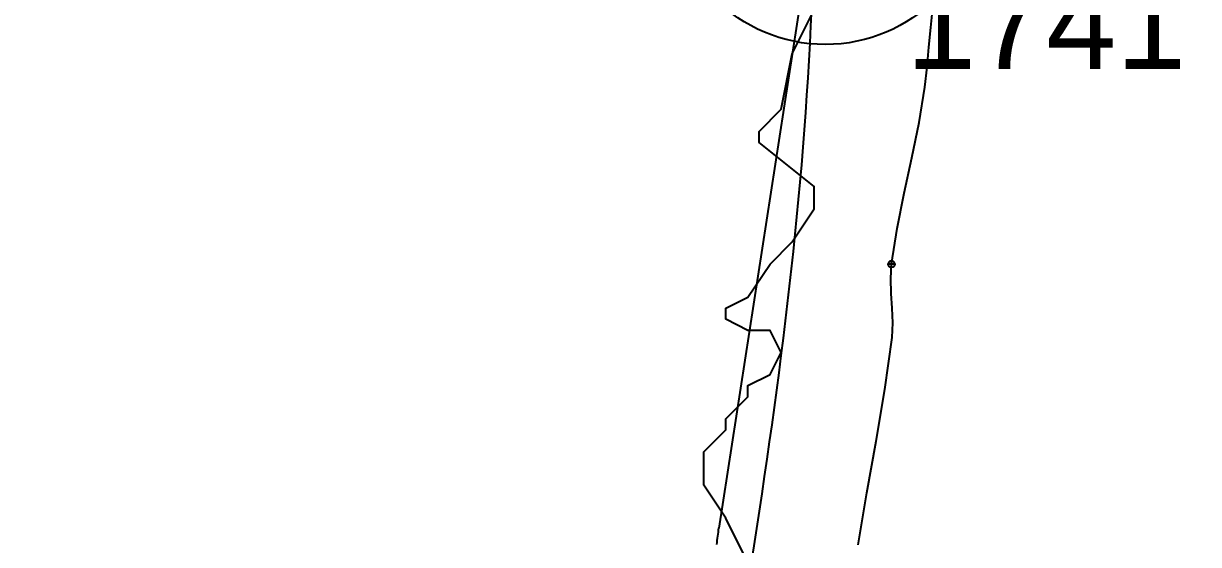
# Model space of a CAD drawing. Extents: x 396920 to 398709, y 7494597 to 7498244.
# Drawn here: x 397913.4 to 398019.8, y 7495600.6 to 7495647.8 of the extents above; entities that cross this region are included whole.
import ezdxf

# ---------------------------------------------------------------- set-up
doc = ezdxf.new("R2010")
doc.units = 0
for name, color, linetype in [('Default', 7, 'Continuous'), ('NV09- LINHAS FUTURAS', 7, 'Continuous'), ('Track bruto', 7, 'Continuous'), ('Track suavizado', 7, 'Continuous'), ('UEH', 7, 'Continuous')]:
    doc.layers.add(name, color=color, linetype=linetype)

msp = doc.modelspace()

# ---------------------------------------------------------------- linework, layer by layer
at = {"layer": 'Default'}
msp.add_spline([(397934, 7494616), (397934, 7494627), (397940, 7494632), (397939, 7494718), (397933, 7494817), (397936, 7494863), (397973, 7494879), (397976, 7494858), (397989, 7494862), (397983, 7494883), (398178, 7494930), (398239, 7494949), (398303, 7494959), (398255, 7494968), (398259, 7494975), (398299, 7494949), (398274, 7494947), (398259, 7494961), (398252, 7494967), (398255, 7494981), (398239, 7495003), (398170, 7495029), (397989, 7495103), (397983, 7495107), (397980, 7495105), (397970, 7495108), (397961, 7495112), (397934, 7495124), (397933, 7495096), (397952, 7494884), (397980, 7494893), (397975, 7495025), (397966, 7495113), (397999, 7495095), (398006, 7494887), (398042, 7494896), (398031, 7495092), (398056, 7495066), (398065, 7494972), (398068, 7494906), (398102, 7494913), (398096, 7494986), (398089, 7495057), (398129, 7495041), (398124, 7494917), (398164, 7494927), (398154, 7494978), (398154, 7495033), (398187, 7495015), (398185, 7494925), (398221, 7494940), (398220, 7494966), (398210, 7494984), (398213, 7495017), (398148, 7495038), (398152, 7495091), (398112, 7495072), (398032, 7495085), (397918, 7495131), (397919, 7495160), (397972, 7495557), (397985, 7495657), (397985, 7495660), (397990, 7495690), (398002, 7495701), (397991, 7495701), (398016, 7495854), (398077, 7496251), (398121, 7496533), (398183, 7496942), (398208, 7497085), (398209, 7497117)], degree=3, dxfattribs=at)
at = {"layer": 'NV09- LINHAS FUTURAS'}
for p, q in [((397992.3, 7495626), (397991.7, 7495626)), ((397992, 7495625.7), (397992, 7495626.3))]:
    msp.add_line(p, q, dxfattribs=at)
msp.add_lwpolyline([(398210.83, 7497116.37), (398128.61, 7496582.24), (397976.35, 7495602.12)], dxfattribs=at)
for centre, radius in [((397986, 7495660), 14.14), ((397992, 7495626), 0.3)]:
    msp.add_circle(centre, radius, dxfattribs=at)
msp.add_arc((398005.99, 7495597.52), 30, 171.1698, 174.0426, dxfattribs=at)
at = {"layer": 'Track bruto'}
msp.add_lwpolyline([(397979, 7495599), (397977, 7495603), (397975, 7495606), (397975, 7495607), (397975, 7495608), (397975, 7495609), (397977, 7495611), (397977, 7495612), (397979, 7495614), (397979, 7495615), (397981, 7495616), (397981, 7495616), (397982, 7495618), (397981, 7495620), (397981, 7495620), (397979, 7495620), (397977, 7495621), (397977, 7495622), (397979, 7495623), (397979, 7495623), (397981, 7495626), (397981, 7495626), (397983, 7495628), (397983, 7495628), (397985, 7495631), (397985, 7495632), (397985, 7495633), (397980, 7495637), (397980, 7495638), (397982, 7495640), (397983, 7495645), (397983, 7495645), (397984, 7495647), (397985, 7495649)], dxfattribs=at)
at = {"layer": 'Track suavizado'}
msp.add_spline([(397934, 7494616), (397934, 7494627), (397940, 7494632), (397939, 7494718), (397933, 7494817), (397936, 7494863), (397973, 7494879), (397976, 7494858), (397989, 7494862), (397983, 7494883), (398178, 7494930), (398239, 7494949), (398303, 7494959), (398255, 7494968), (398259, 7494975), (398299, 7494949), (398274, 7494947), (398259, 7494961), (398252, 7494967), (398255, 7494981), (398239, 7495003), (398170, 7495029), (397989, 7495103), (397983, 7495107), (397980, 7495105), (397970, 7495108), (397961, 7495112), (397934, 7495124), (397933, 7495096), (397952, 7494884), (397980, 7494893), (397975, 7495025), (397966, 7495113), (397999, 7495095), (398006, 7494887), (398042, 7494896), (398031, 7495092), (398056, 7495066), (398065, 7494972), (398068, 7494906), (398102, 7494913), (398096, 7494986), (398089, 7495057), (398129, 7495041), (398124, 7494917), (398164, 7494927), (398154, 7494978), (398154, 7495033), (398187, 7495015), (398185, 7494925), (398221, 7494940), (398220, 7494966), (398210, 7494984), (398213, 7495017), (398148, 7495038), (398152, 7495091), (398112, 7495072), (398032, 7495085), (397918, 7495131), (397919, 7495160), (397972, 7495557), (397985, 7495657), (397985, 7495660), (397990, 7495690), (398002, 7495701), (397991, 7495701), (398016, 7495854), (398077, 7496251), (398121, 7496533), (398183, 7496942), (398208, 7497085), (398209, 7497117)], degree=3, dxfattribs=at)
at = {"layer": 'UEH'}
msp.add_lwpolyline([(397988.97, 7495600.61), (397989.76, 7495605.29), (397990.59, 7495609.97), (397991.38, 7495614.66), (397992.04, 7495619.36), (397992.11, 7495620.68), (397992.06, 7495622.01), (397991.97, 7495623.35), (397991.92, 7495624.68), (397992, 7495626), (397992.5, 7495629.21), (397993.15, 7495632.41), (397993.83, 7495635.6), (397994.48, 7495638.8), (397995, 7495642.01), (397995.21, 7495643.8), (397995.38, 7495645.61), (397995.55, 7495647.41), (397995.74, 7495649.21)], dxfattribs=at)

# ---------------------------------------------------------------- texts
at = {"layer": 'Default'}
msp.add_text('1741', height=8.52, dxfattribs=at).set_placement((397993.32, 7495643.63))

doc.saveas('drawing.dxf')
